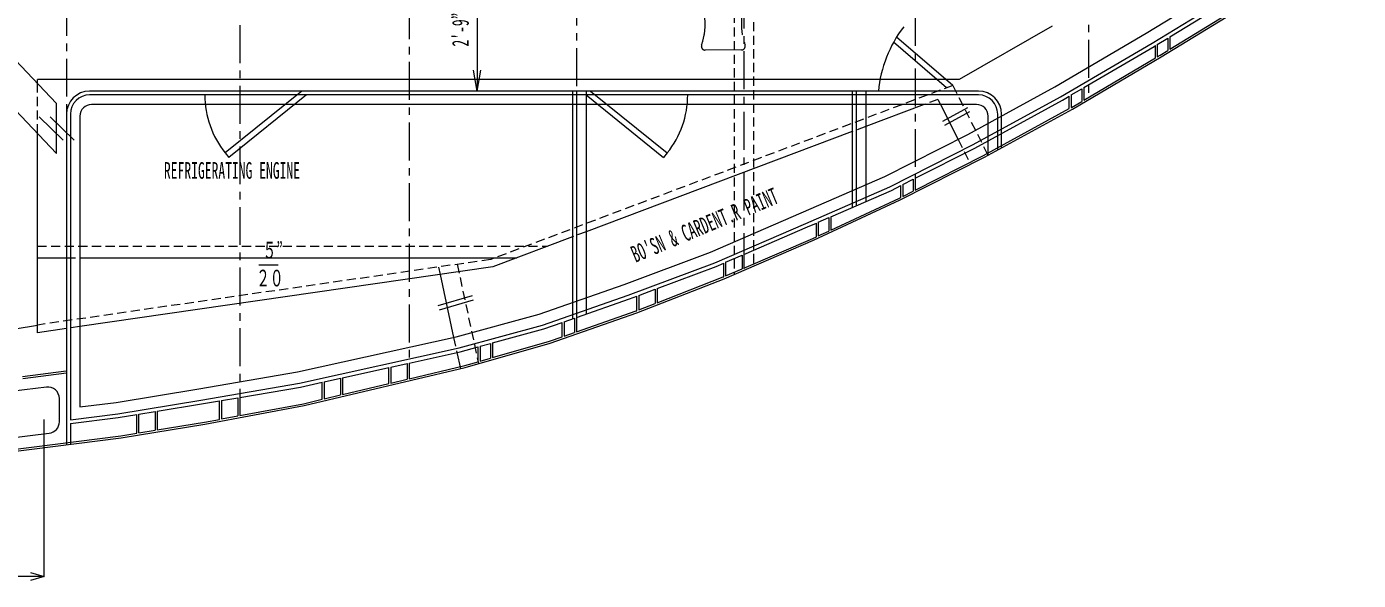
# Model space of a CAD drawing. Units: millimetres, scale not verified. Extents: x -28536 to 28536, y -20184 to 20184.
# Drawn here: x 12792 to 21580, y -11170 to -7517 of the extents above; entities that cross this region are included whole.
import ezdxf
from ezdxf.enums import TextEntityAlignment as Align

# ---------------------------------------------------------------- set-up
doc = ezdxf.new("R2010")
doc.units = ezdxf.units.MM
doc.header["$LTSCALE"] = 50
doc.linetypes.add('CHAIN1', pattern=[8, 5, -1, 1, -1])
doc.linetypes.add('DASHED1', pattern=[1.8, 1.2, -0.6])
for name, color, linetype, lineweight in [('0-0_0', 3, 'Continuous', 18), ('0-1_芯', 4, 'CHAIN1', 18), ('0-2_寸法', 2, 'Continuous', 18)]:
    doc.layers.add(name, color=color, linetype=linetype, lineweight=lineweight)
doc.styles.add('ＭＳ ゴシック', font='')
doc.styles.get('ＭＳ ゴシック').set_extended_font_data('MS Gothic')

msp = doc.modelspace()

# ---------------------------------------------------------------- linework, layer by layer
at = {"layer": '0-0_0', "color": 1, "linetype": 'DASHED1'}
for p, q in [((17461.87, -3651.69), (17461.87, -9150.8)), ((17588.87, -3706.3), (17588.87, -9096.19)), ((12862.83, -8220.34), (12862.83, -7890.14)), ((18903.6, -7904.91), (15854.56, -9052.75)), ((18903.6, -7904.91), (19136.58, -8365.76)), ((18804.94, -7996.34), (18713.8, -8030.65)), ((18804.94, -7996.34), (18822.29, -8030.65)), ((18329.06, -8175.48), (18240.16, -8208.95)), ((18938.37, -8260.27), (19021.19, -8424.09)), ((16483.97, -8870.08), (16395.07, -8903.55)), ((12862.83, -8965.93), (16229.38, -8965.93)), ((13054.97, -9042.13), (13143.87, -9042.13)), ((15854.56, -9052.75), (12862.83, -9485.12)), ((15509.6, -9102.6), (15520.33, -9152.38)), ((15632.76, -9084.8), (15774.04, -9740.1)), ((13143.87, -9495.83), (13054.97, -9508.68)), ((15609.65, -9566.71), (15631.06, -9666.02))]:
    msp.add_line(p, q, dxfattribs=at)
at = {"layer": '0-0_0'}
for p, q in [((12989.83, -8353.68), (11807.63, -7112.44)), ((12989.83, -8023.48), (12122.13, -7112.44)), ((20335.76, -7583.84), (20833.72, -7279.2)), ((20335.76, -7665.96), (20833.72, -7361.48)), ((19559.78, -7514.24), (18946.35, -7865.55)), ((18862.93, -7920.22), (18512.66, -7619.81)), ((18903.6, -7904.91), (18532.18, -7586.36)), ((20240.51, -7723.48), (20240.51, -7642.11)), ((20253.21, -7634.34), (20323.06, -7591.61)), ((20253.21, -7634.34), (20253.21, -7716)), ((20323.06, -7591.61), (20323.06, -7673.73)), ((20335.76, -7583.84), (20335.76, -7665.96)), ((19767.48, -8002.06), (20240.51, -7723.48)), ((18946.35, -7865.55), (12862.83, -7865.55)), ((12862.83, -7890.14), (12862.83, -7865.55)), ((19073.08, -7941.75), (13207.37, -7941.75)), ((19073.08, -7967.15), (13207.37, -7967.15)), ((14637.62, -7967.15), (14126.1, -8379.23)), ((16395.07, -7941.75), (16395.07, -9443.66)), ((16420.47, -7941.75), (16420.47, -9530.05)), ((16483.97, -7941.75), (16483.97, -9412.65)), ((16483.97, -7967.15), (16995.49, -8379.23)), ((18240.16, -7941.75), (18240.16, -8709.24)), ((18265.56, -7941.75), (18265.56, -8698.15)), ((18329.06, -7941.75), (18329.06, -8670.44)), ((19672.23, -8057.53), (19672.23, -7974.82)), ((19684.93, -7967.39), (19754.78, -7926.52)), ((19684.93, -7967.39), (19684.93, -8050.68)), ((19754.78, -7926.52), (19754.78, -8009.54)), ((19767.48, -7919.09), (19767.48, -8002.06)), ((12989.83, -8353.68), (12989.83, -8023.48)), ((19060.38, -8030.65), (13220.07, -8030.65)), ((18713.8, -8030.65), (18329.06, -8175.48)), ((18822.29, -8030.65), (18938.37, -8260.27)), ((19001.38, -8053.33), (18835.52, -8141.95)), ((19013.88, -8079.46), (18848.02, -8168.07)), ((12874.91, -8112.38), (13031.83, -8264.78)), ((12947.83, -8112.38), (13104.75, -8264.78)), ((13054.97, -8094.15), (13054.97, -10274.54)), ((13080.37, -8094.15), (13080.37, -10110.08)), ((19136.58, -8365.76), (19136.58, -8106.85)), ((19200.08, -8330.94), (19200.08, -8094.15)), ((19225.48, -8317.01), (19225.48, -8094.15)), ((12862.83, -9536.45), (12862.83, -8220.34)), ((18240.16, -8208.95), (16483.97, -8870.08)), ((18573.12, -8558.76), (18642.97, -8523.45)), ((18642.97, -8523.45), (18642.97, -8602.09)), ((18655.67, -8517.03), (18655.67, -8595.67)), ((18560.42, -8643.82), (18560.42, -8565.18)), ((18573.12, -8558.76), (18573.12, -8637.4)), ((18573.12, -8637.4), (18642.97, -8602.09)), ((18098.54, -8771.04), (18098.54, -8859.01)), ((18003.29, -8903.32), (18003.29, -8812.6)), ((18015.99, -8807.06), (18015.99, -8897.41)), ((18015.99, -8897.41), (18085.84, -8864.92)), ((16395.07, -8903.55), (15867.29, -9102.24)), ((12862.83, -9042.13), (13054.97, -9042.13)), ((13143.87, -9042.13), (16026.96, -9042.13)), ((17404.72, -9071.52), (17512.67, -9024.87)), ((17512.67, -9024.87), (17512.67, -9115.13)), ((17525.37, -9019.38), (17525.37, -9113.59)), ((15867.29, -9102.24), (13143.87, -9495.83)), ((17392.02, -9167.01), (17392.02, -9077.01)), ((17404.72, -9071.52), (17404.72, -9161.55)), ((17404.72, -9161.55), (17512.67, -9115.13)), ((15520.33, -9152.38), (15609.65, -9566.71)), ((15508.19, -9356.49), (15733.13, -9290.04)), ((16818.96, -9390.84), (16818.96, -9294.53)), ((16831.66, -9289.77), (16939.61, -9249.33)), ((16831.66, -9289.77), (16831.66, -9385.88)), ((16939.61, -9249.33), (16939.61, -9343.74)), ((16952.31, -9244.57), (16952.31, -9338.78)), ((15516.69, -9385.26), (15741.63, -9318.81)), ((16831.66, -9385.88), (16939.61, -9343.74)), ((16325.22, -9563.28), (16325.22, -9468.03)), ((16337.92, -9463.6), (16407.77, -9439.23)), ((16337.92, -9463.6), (16337.92, -9558.85)), ((16407.77, -9439.23), (16407.77, -9534.48)), ((13054.97, -9508.68), (12862.83, -9536.45)), ((16337.92, -9558.85), (16407.77, -9534.48)), ((15631.06, -9666.02), (15654.12, -9772.96)), ((15771.35, -9727.66), (15771.35, -9628.72)), ((15784.05, -9625.24), (15853.9, -9606.12)), ((15784.05, -9625.24), (15784.05, -9724.01)), ((15853.9, -9606.12), (15853.9, -9703.91)), ((15866.6, -9602.64), (15866.6, -9700.26)), ((15315.57, -9735.83), (15315.57, -9839.94)), ((15784.05, -9724.01), (15853.9, -9703.91)), ((12765.5, -9824.44), (13053.39, -9788.36)), ((12767.08, -9837.04), (13054.97, -9800.96)), ((14755.44, -9859.77), (14863.39, -9835.88)), ((14863.39, -9835.88), (14863.39, -9946.82)), ((14876.09, -9833.07), (15182.22, -9765.34)), ((14876.09, -9833.07), (14876.09, -9943.82)), ((15182.22, -9871.46), (15182.22, -9765.34)), ((15194.92, -9762.53), (15194.92, -9868.46)), ((14742.74, -9975.34), (14742.74, -9862.58)), ((14755.44, -9859.77), (14755.44, -9972.34)), ((14876.09, -9943.82), (15182.22, -9871.46)), ((15194.92, -9868.46), (15302.87, -9842.94)), ((13007.6, -10123.63), (13007.6, -9970.04)), ((14064.62, -10107.58), (14064.62, -9985.44)), ((14077.32, -9983.27), (14185.27, -9964.89)), ((14077.32, -9983.27), (14077.32, -10105.22)), ((14185.27, -9964.89), (14185.27, -10085.16)), ((14197.97, -9962.72), (14197.97, -10082.8)), ((14755.44, -9972.34), (14863.39, -9946.82)), ((13519.57, -10199.37), (13519.57, -10075.81)), ((13652.92, -10053.87), (13652.92, -10177.43)), ((14077.32, -10105.22), (14185.27, -10085.16)), ((13080.37, -10135.68), (13080.37, -10271.35)), ((13532.27, -10197.28), (13640.22, -10179.52))]:
    msp.add_line(p, q, dxfattribs=at)
for points in [[(5909.37, -10750.42), (9362.7, -10648.2), (10489.52, -10572.84), (11658.56, -10450.41), (12825.69, -10303.27), (13415.73, -10229.33), (13968.08, -10138.44), (14622.32, -10016.86), (15686.15, -9765.39), (16246.82, -9604.08), (16818.66, -9404.59), (17393.78, -9180.08), (17984.54, -8926.05), (18557.01, -8659.78), (19112.82, -8378.79), (19693.89, -8060.14), (20279.22, -7715.42), (20876.81, -7350.02), (21574.29, -6912.63), (22151.39, -6588.66), (22479.57, -6427.27)], [(13080.37, -10110.08), (13392.78, -10070.94), (13940.46, -9980.81), (14593.11, -9869.67), (15645.6, -9636.8), (16196.82, -9485.92), (16761.71, -9288.85), (17333.06, -9074.82), (17934.24, -8815.01), (18487.15, -8573.76), (19038.23, -8295.17), (19614.8, -7978.99), (20218.81, -7625.61), (20826.02, -7254.13), (21548.42, -6775), (21561.39, -6766.4)], [(13143.87, -8106.85), (13143.87, -10025.33), (13381.86, -9995.51), (13927.88, -9905.66), (14578.47, -9794.86), (15627.3, -9562.81), (16174.19, -9413.11), (16735.79, -9217.19), (17304.57, -9004.12), (17903.89, -8745.12), (18454.7, -8504.79), (19002.71, -8227.74), (19577.24, -7912.68), (20179.68, -7560.22), (20785.06, -7189.86), (21462.47, -6740.56)], [(19767.48, -7919.09), (20231.88, -7647.39), (20240.51, -7642.11)], [(20253.21, -7716), (20272.69, -7704.53), (20323.06, -7673.73)], [(14608.42, -7941.75), (14102.2, -8349.56), (14126.1, -8379.23)], [(16513.17, -7941.75), (17019.39, -8349.56), (16995.49, -8379.23)], [(18655.67, -8517.03), (19050.07, -8317.65), (19627.36, -8001.07), (19672.23, -7974.82)], [(18655.67, -8595.67), (19106.9, -8367.55), (19672.23, -8057.53)], [(19684.93, -8050.57), (19687.62, -8049.1), (19754.78, -8009.54)], [(18098.54, -8771.04), (18498.24, -8596.62), (18560.42, -8565.18)], [(18098.54, -8859.01), (18551.46, -8648.35), (18560.42, -8643.82)], [(18015.99, -8807.06), (18085.84, -8776.58), (18085.84, -8864.92)], [(17525.37, -9019.38), (17944.62, -8838.2), (18003.29, -8812.6)], [(17525.37, -9109.67), (17979.35, -8914.45), (18003.29, -8903.32)], [(16952.31, -9244.57), (17342.7, -9098.32), (17392.02, -9077.01)], [(16952.31, -9338.78), (17388.96, -9168.33), (17392.02, -9167.01)], [(16420.47, -9434.8), (16770.51, -9312.68), (16818.96, -9294.53)], [(16420.47, -9530.05), (16814.26, -9392.67), (16818.96, -9390.84)], [(9676.77, -9814.45), (11276.97, -9725.04), (11937.37, -9638.59), (12862.83, -9485.12)], [(15866.6, -9602.64), (16204.52, -9510.13), (16325.22, -9468.03)], [(15866.6, -9700.26), (16242.97, -9591.98), (16325.22, -9563.28)], [(15315.57, -9735.83), (15652.04, -9661.38), (15771.35, -9628.72)], [(15194.92, -9762.53), (15302.87, -9738.64), (15302.87, -9842.94)], [(15315.57, -9839.94), (15682.94, -9753.1), (15771.35, -9727.66)], [(12921.92, -9894.43), (12776.73, -9912.62), (11613.43, -10059.29), (10455.87, -10180.51), (9343.73, -10254.89), (5901.46, -10356.78), (3607.31, -10381.06), (-4971.96, -10368.08), (-7281.51, -10329.61), (-9592.62, -10273.66), (-10998.83, -10229.51)], [(14197.97, -9962.72), (14598.35, -9894.53), (14742.74, -9862.58)], [(13652.92, -10053.87), (13944.85, -10005.84), (14064.62, -9985.44)], [(14197.97, -10082.8), (14619.7, -10004.43), (14742.74, -9975.34)], [(13080.37, -10135.68), (13396.43, -10096.08), (13519.57, -10075.81)], [(13532.27, -10197.28), (13532.27, -10073.72), (13640.22, -10055.96), (13640.22, -10179.52)], [(13652.92, -10177.43), (13965.89, -10125.93), (14064.62, -10107.58)], [(-11108.29, -10607.24), (-9603.21, -10654.52), (-7289.29, -10710.54), (-4975.42, -10749.07), (3609.03, -10762.06), (5909.12, -10737.72), (9362.09, -10635.52), (10488.43, -10560.18), (11657.11, -10437.8), (12824.1, -10290.67), (13413.91, -10216.76), (13519.57, -10199.37)], [(-10926.4, -10536.74), (-9601.09, -10578.35), (-7287.73, -10634.35), (-4974.73, -10672.87), (3608.69, -10685.86), (5907.59, -10661.53), (9358.41, -10559.39), (10481.92, -10484.25), (11648.37, -10362.09), (12814.63, -10215.06), (12940.87, -10199.24)]]:
    msp.add_lwpolyline(points, dxfattribs=at)
for centre, radius, start, end in [((19244.3, -8024.34), 836.03, 142.66355, 174.33047), ((13207.37, -8094.15), 152.4, 90, 180), ((13207.37, -8094.15), 127, 90, 180), ((14576.89, -7967.15), 609.57, 180, 218.85509), ((16544.7, -7967.15), 609.57, 321.14491, 0), ((19073.08, -8094.15), 152.4, 0, 90), ((19073.08, -8094.15), 127, 0, 90), ((13220.07, -8106.85), 76.2, 90, 180), ((19060.38, -8106.85), 76.2, 0, 90), ((12931.4, -9970.04), 76.2, 0, 97.14217), ((12931.4, -10123.63), 76.2, 277.14217, 0)]:
    msp.add_arc(centre, radius, start, end, dxfattribs=at)
at = {"layer": '0-1_芯'}
for p, q in [((13054.97, -2527.95), (13054.97, -10261.74)), ((14197.97, -2706.77), (14197.97, -10082.8)), ((15315.57, -2949.5), (15315.57, -9839.94)), ((16420.47, -3258.98), (16420.47, -9434.8)), ((17525.37, -3678.99), (17525.37, -9109.67)), ((18655.67, -4192.59), (18655.67, -8595.67)), ((19798.67, -4804.06), (19798.67, -7983.69)), ((17509, -7670.48), (17269.64, -7671.22))]:
    msp.add_line(p, q, dxfattribs=at)
for centre, radius, start, end in [((16858.27, -7499.73), 411.06, 340.44491, 24.67507), ((17919.29, -7496.43), 411.06, 155.68109, 199.91125), ((17269.56, -7645.82), 25.4, 160.44491, 270.17808), ((17508.92, -7645.08), 25.4, 270.17808, 19.91125)]:
    msp.add_arc(centre, radius, start, end, dxfattribs=at)
at = {"layer": '0-2_寸法'}
for p, q in [((15765.25, -7941.75), (15789.56, -7803.87)), ((14324.38, -9089.15), (14452.62, -9089.15)), ((12906.6, -11143.51), (12906.6, -10109.12)), ((12906.6, -11143.51), (8123.11, -11143.51))]:
    msp.add_line(p, q, dxfattribs=at)
for points in [[(15765.25, -7103.55), (15765.25, -7941.75), (15740.94, -7803.87)], [(12816.4, -11117.23), (12906.6, -11143.51), (12816.4, -11169.79)]]:
    msp.add_lwpolyline(points, dxfattribs=at)

# ---------------------------------------------------------------- texts
at = {"layer": '0-2_寸法', "style": 'ＭＳ ゴシック', "width": 0.6}
for s, rotation, p in [("2'-9”", 90, (15742.34, -7648.06)), ("BO'SN & CARDENT.R PAINT", 22.613, (16822.25, -9105.23))]:
    msp.add_text(s, height=110, rotation=rotation, dxfattribs=at).set_placement(p, align=Align.BOTTOM_LEFT)
for s, p in [('REFRIGERATING ENGINE', (13697.74, -8553.28)), ('５”', (14349.23, -9079.13)), ('２０', (14306.79, -9263.48))]:
    msp.add_text(s, height=110, dxfattribs=at).set_placement(p, align=Align.BOTTOM_LEFT)

doc.saveas('drawing.dxf')
